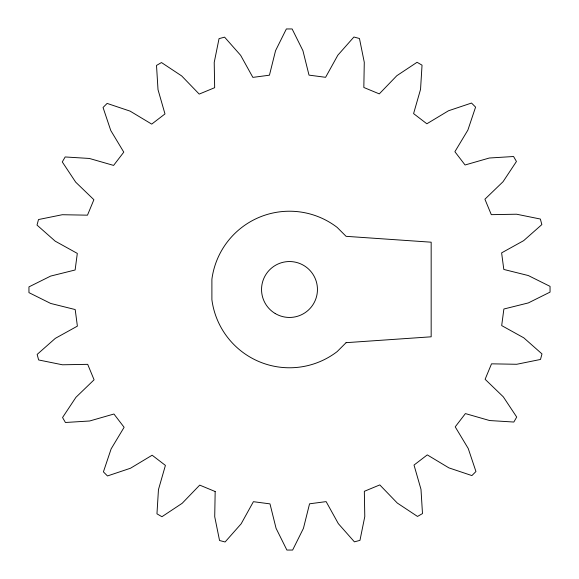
<?xml version="1.0" encoding="UTF-8"?>
<svg xmlns="http://www.w3.org/2000/svg" width="579" height="579" viewBox="0 0 579 579"><rect width="100%" height="100%" fill="white"/><g stroke="black" fill="none" stroke-linecap="round" stroke-linejoin="round"><path stroke-width="0.87" d="M215.171 491.52L214.722 516.714L219.542 540.496L225.093 541.987L241.161 523.8L253.407 501.689L269.988 503.875L276.074 528.323L286.887 550.05L292.634 550.05L303.447 528.323L309.555 503.802L326.136 501.617L338.346 523.662L354.413 541.85L359.964 540.359L364.784 516.577L364.336 491.31L379.788 484.913L397.288 503.042L417.51 516.446L422.489 513.573L420.991 489.356L414.014 465.067L427.288 454.884L448.884 467.868L471.885 475.583L475.952 471.516L468.237 448.508L455.217 426.853L465.4 413.587L489.617 420.542L513.834 422.04L516.714 417.061L503.303 396.832L485.115 379.288L491.52 363.829L516.714 364.278L540.496 359.458L541.987 353.907L523.8 337.839L501.689 325.593L503.875 309.012L528.323 302.926L550.05 292.113L550.05 286.366L528.323 275.553L503.802 269.445L501.617 252.864L523.662 240.654L541.85 224.587L540.359 219.036L516.577 214.216L491.31 214.664L484.913 199.212L503.042 181.712L516.446 161.49L513.573 156.511L489.356 158.009L465.067 164.986L454.884 151.712L467.868 130.116L475.583 107.115L471.516 103.048L448.508 110.763L426.853 123.783L413.587 113.6L420.542 89.383L422.04 65.166L417.061 62.286L396.832 75.697L379.288 93.885L363.829 87.48L364.278 62.286L359.458 38.504L353.907 37.013L337.839 55.2L325.593 77.311L309.012 75.125L302.926 50.677L292.113 28.95L286.366 28.95L275.553 50.677L269.445 75.198L252.864 77.383L240.654 55.338L224.587 37.15L219.036 38.641L214.216 62.423L214.664 87.69L199.212 94.088L181.712 75.958L161.49 62.554L156.511 65.427L158.009 89.644L164.986 113.933L151.712 124.116L130.116 111.132L107.115 103.417L103.048 107.484L110.763 130.492L123.783 152.147L113.6 165.413L89.383 158.458L65.166 156.96L62.286 161.939L75.697 182.168L93.885 199.712L87.48 215.171L62.286 214.722L38.504 219.542L37.013 225.093L55.2 241.161L77.311 253.407L75.125 269.988L50.677 276.074L28.95 286.887L28.95 292.634L50.677 303.447L75.198 309.555L77.383 326.136L55.338 338.346L37.15 354.413L38.641 359.964L62.423 364.784L87.69 364.336L94.088 379.788L75.958 397.288L62.554 417.51L65.427 422.489L89.644 420.991L113.933 414.014L124.116 427.288L111.132 448.884L103.417 471.885L107.484 475.952L130.492 468.237L152.147 455.217L165.413 465.4L158.458 489.617L156.96 513.834L161.939 516.714L182.168 503.303L199.712 485.115L215.171 491.52M346.083 342.674L337.152 351.605A78.281 78.281 0 0 1 211.892 299.719L211.892 279.281A78.281 78.281 0 0 1 337.152 227.395L346.083 236.326L431.167 242.196L431.167 336.804L346.083 342.674M275.199 313.521A27.958 27.958 0 0 0 317.451 289.869A27.958 27.958 0 0 0 275.843 265.102A27.958 27.958 0 0 0 275.199 313.521"/></g></svg>
